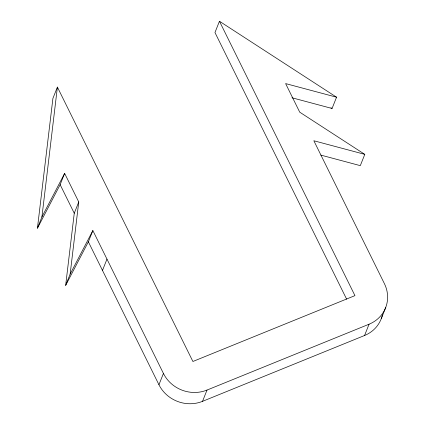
<?xml version="1.0" encoding="UTF-8"?>
<svg xmlns="http://www.w3.org/2000/svg" width="425" height="425" viewBox="0 0 425 425"><rect width="100%" height="100%" fill="white"/><g stroke="black" fill="none" stroke-linecap="round" stroke-linejoin="round"><path stroke-width="0.64" d="M78.747 201.965L74.258 213.244L65.657 285.377L70.146 274.098L78.747 201.965L64.637 173.384L60.148 184.663L37.432 228.214L52.912 98.382L57.402 87.098L192.897 361.484L354.949 295.63L219.454 21.25L214.965 32.528L346.641 299.173M37.432 228.214L41.921 216.931L57.402 87.098M65.657 285.377L88.373 241.825L92.863 230.547L163.434 373.458A32.975 30.664 21.7 0 0 207.012 390.065L369.059 324.217A32.975 30.664 21.7 0 0 384.413 283.661L313.841 140.755L364.788 154.365L360.299 165.649L320.817 155.093M102.489 270.412L106.978 259.128M382.426 314.813A32.975 30.664 21.7 0 1 364.57 335.495L202.523 401.343A32.975 30.664 21.7 0 1 158.945 384.737L163.434 373.458M202.523 401.343L207.012 390.065M291.954 97.761L332.068 108.481L336.558 97.203L219.454 21.25M364.57 335.495L369.059 324.217M381.273 318.654L385.762 307.376M41.921 216.931L64.637 173.384M70.146 274.098L92.863 230.547M336.558 97.203L285.616 83.587L299.726 112.168L364.788 154.365M330.958 107.764L332.068 108.481M60.148 184.663L74.258 213.244M88.373 241.825L158.945 384.737"/></g></svg>
